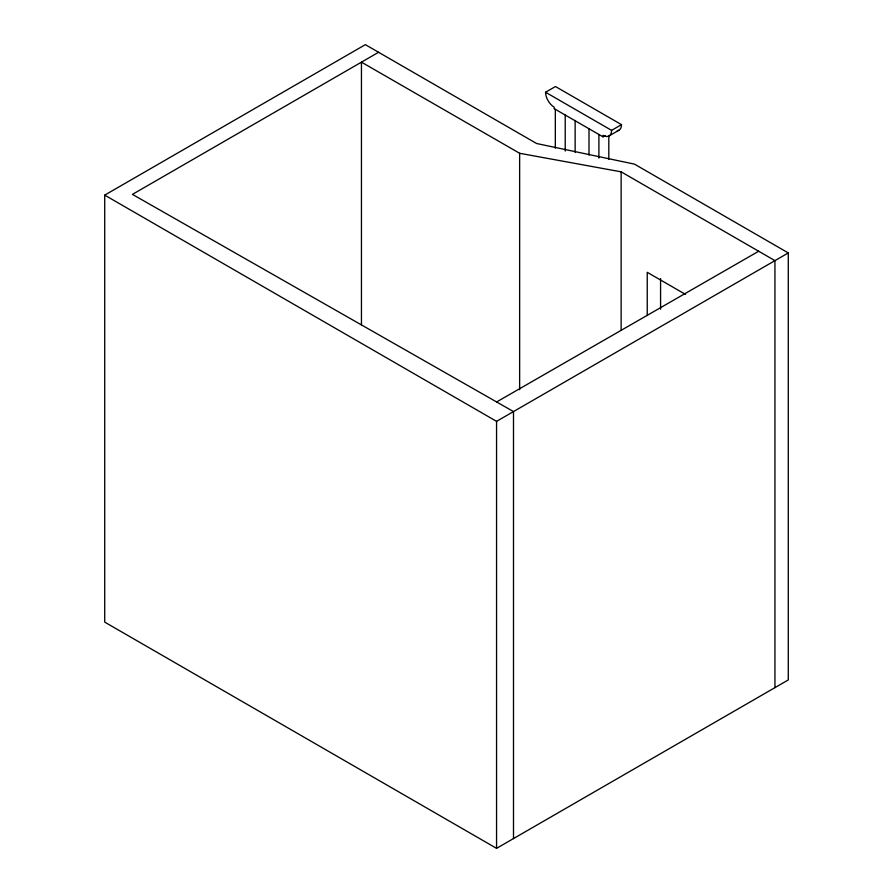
<?xml version="1.0" encoding="UTF-8"?>
<svg xmlns="http://www.w3.org/2000/svg" width="893" height="893" viewBox="0 0 893 893"><rect width="100%" height="100%" fill="white"/><g stroke="black" fill="none" stroke-linecap="round" stroke-linejoin="round"><path stroke-width="1.34" d="M104.715 195.132L365.36 44.65L536.581 143.505L634.476 164.133L788.285 252.931L788.285 679.93L496.564 848.35L104.715 622.12L104.715 195.132L496.564 421.351L788.285 252.931M378.565 52.274L132.432 194.384L513.497 411.573L513.497 838.572M605.208 135.58L603.009 136.852L554.151 108.645L554.151 107.115A12.145 7.01 60 0 1 545.567 92.247L555.468 86.532L621.506 124.652A12.145 7.01 60 0 1 617.208 130.758M603.009 136.852L603.009 135.323A12.145 7.01 60 0 0 611.593 130.367L621.506 124.652M609.082 135.926L618.983 130.211M496.731 401.895L758.67 251.246M361.453 325.03L361.453 62.153L519.637 153.283L621.137 171.836L774.945 260.633L774.945 687.632M545.567 92.247L611.593 130.367M685.523 294.411L647.235 272.309L647.235 315.53M660.574 278.549L660.574 309.224M621.137 171.836L621.137 330.388M608.814 135.691L608.814 159.267M598.902 134.486L598.902 158.05M589 128.759L589 155.103M575.137 120.41L575.137 152.301M565.224 115.041L565.224 151.084M555.323 109.314L555.323 148.138M519.637 153.283L519.637 389.728M496.564 421.351L496.564 848.35"/></g></svg>
